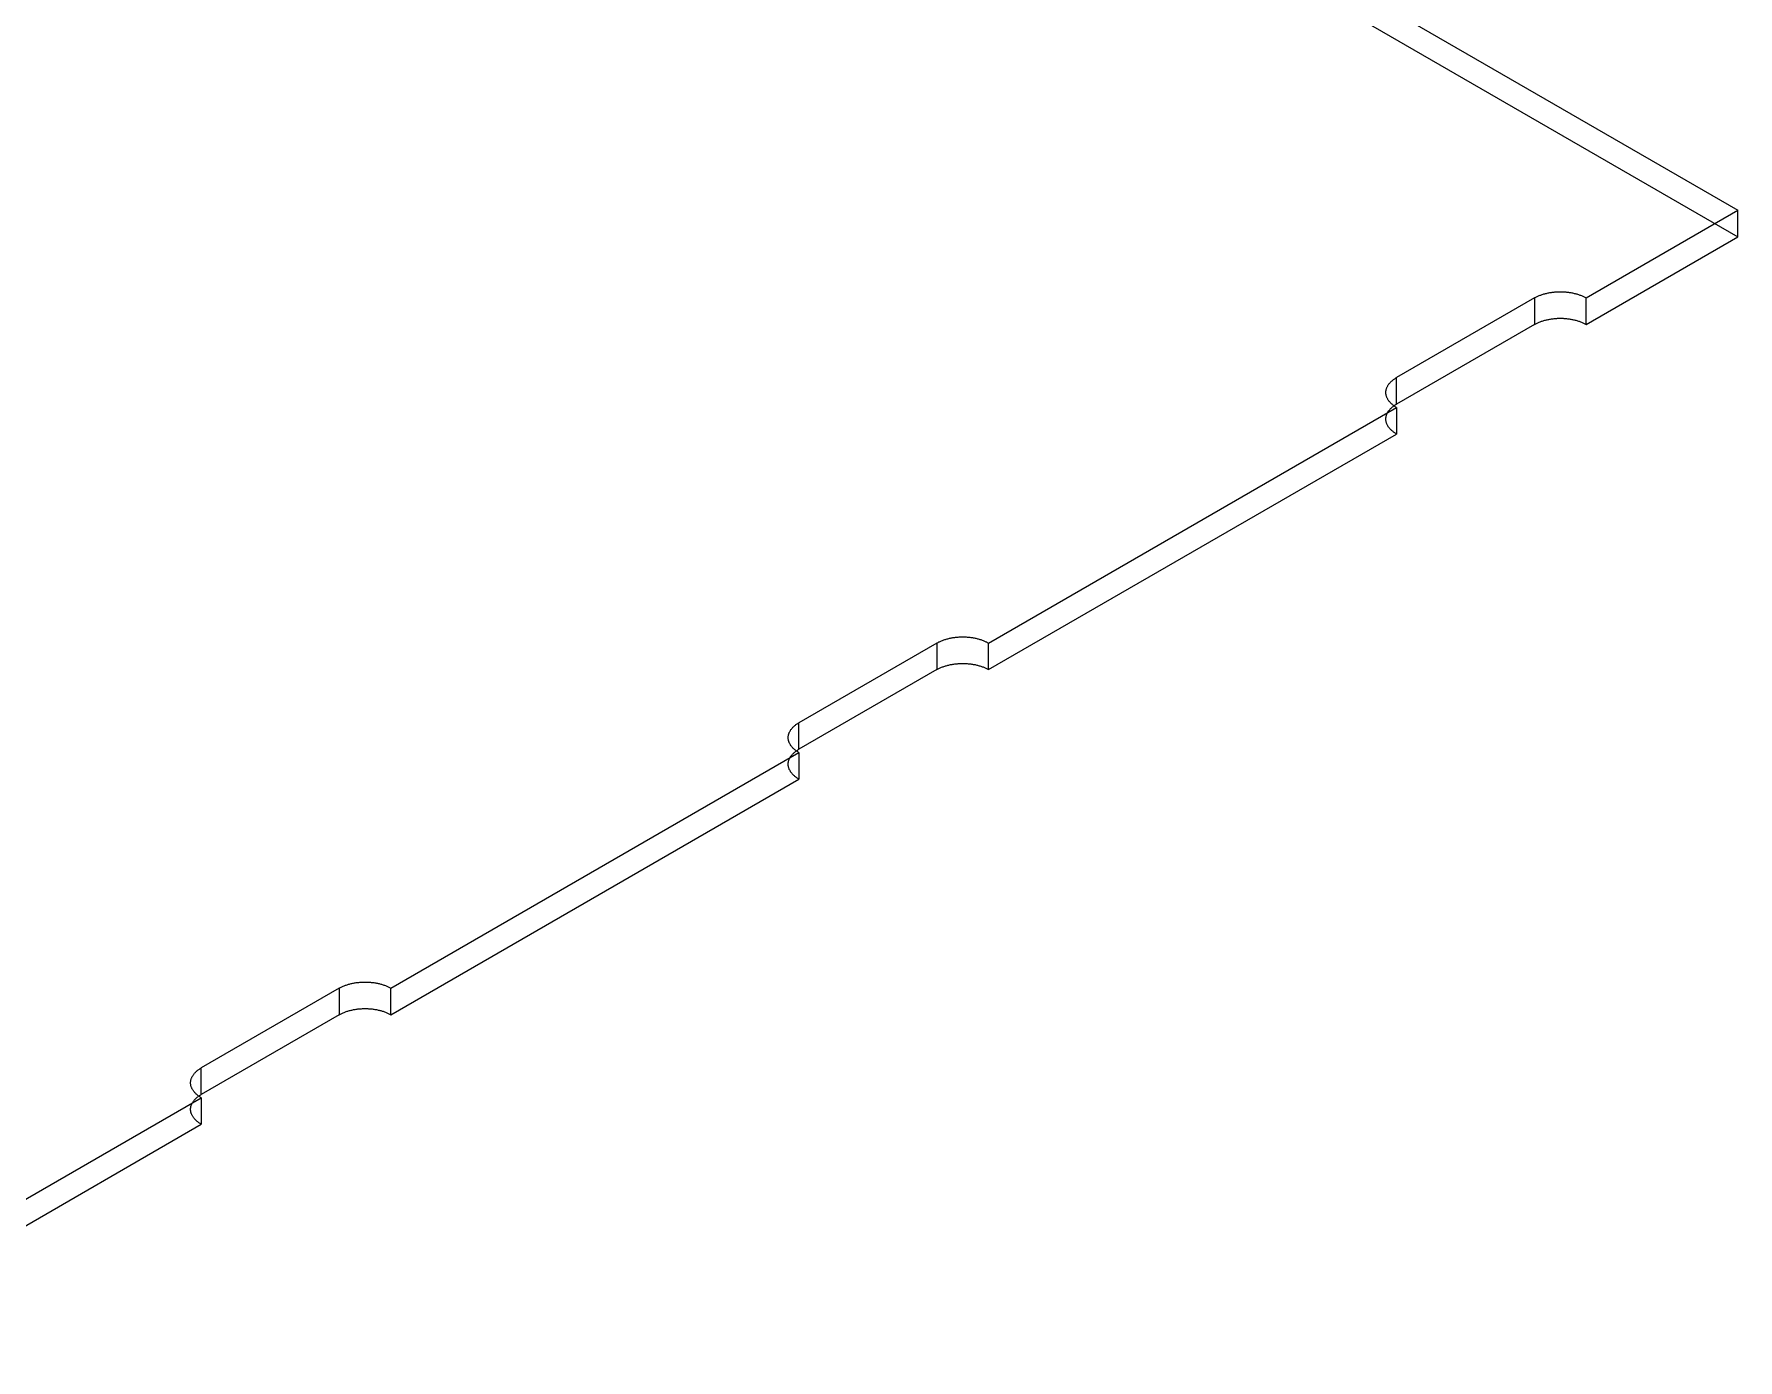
# Model space of a CAD drawing. Header units: inches. Extents: x 4 to 268, y 4 to 172.
# Drawn here: x 97.448 to 101.93, y 22.724 to 26.21 of the extents above; entities that cross this region are included whole.
import ezdxf

# ---------------------------------------------------------------- set-up
doc = ezdxf.new("R2010")
doc.units = ezdxf.units.IN
doc.header["$MEASUREMENT"] = 0

msp = doc.modelspace()

# ---------------------------------------------------------------- linework, layer by layer
at = {"layer": 'OUTLINE'}
for p, q in [((86.0963, 34.8889), (101.9302, 25.7469)), ((86.0963, 34.8191), (101.9302, 25.6771)), ((101.531, 25.5165), (101.9302, 25.7469)), ((101.9302, 25.6771), (101.9302, 25.7469)), ((101.531, 25.4466), (101.9302, 25.6771)), ((101.395, 25.5165), (101.0322, 25.307)), ((101.395, 25.5165), (101.3967, 25.5174)), ((101.395, 25.5165), (101.395, 25.4466)), ((101.3967, 25.5174), (101.3984, 25.5183)), ((101.3984, 25.5183), (101.4002, 25.5192)), ((101.4002, 25.5192), (101.402, 25.5201)), ((101.402, 25.5201), (101.4038, 25.521)), ((101.4038, 25.521), (101.4057, 25.5218)), ((101.4057, 25.5218), (101.4076, 25.5226)), ((101.4076, 25.5226), (101.4096, 25.5234)), ((101.4096, 25.5234), (101.4116, 25.5241)), ((101.4116, 25.5241), (101.4136, 25.5248)), ((101.4136, 25.5248), (101.4156, 25.5255)), ((101.4156, 25.5255), (101.4177, 25.5262)), ((101.4177, 25.5262), (101.4198, 25.5268)), ((101.4198, 25.5268), (101.4219, 25.5274)), ((101.4219, 25.5274), (101.424, 25.528)), ((101.424, 25.528), (101.4262, 25.5285)), ((101.4262, 25.5285), (101.4284, 25.529)), ((101.4284, 25.529), (101.4306, 25.5295)), ((101.4306, 25.5295), (101.4328, 25.5299)), ((101.4328, 25.5299), (101.4351, 25.5303)), ((101.4351, 25.5303), (101.4374, 25.5307)), ((101.4374, 25.5307), (101.4396, 25.5311)), ((101.4396, 25.5311), (101.4419, 25.5314)), ((101.4419, 25.5314), (101.4443, 25.5317)), ((101.4443, 25.5317), (101.4466, 25.5319)), ((101.4466, 25.5319), (101.4489, 25.5321)), ((101.4489, 25.5321), (101.4512, 25.5323)), ((101.4512, 25.5323), (101.4536, 25.5325)), ((101.4536, 25.5325), (101.4559, 25.5326)), ((101.4559, 25.5326), (101.4583, 25.5327)), ((101.4583, 25.5327), (101.4607, 25.5327)), ((101.4607, 25.5327), (101.463, 25.5327)), ((101.463, 25.5327), (101.4654, 25.5327)), ((101.4654, 25.5327), (101.4677, 25.5327)), ((101.4677, 25.5327), (101.4701, 25.5326)), ((101.4701, 25.5326), (101.4724, 25.5325)), ((101.4724, 25.5325), (101.4748, 25.5323)), ((101.4748, 25.5323), (101.4771, 25.5321)), ((101.4771, 25.5321), (101.4795, 25.5319)), ((101.4795, 25.5319), (101.4818, 25.5317)), ((101.4818, 25.5317), (101.4841, 25.5314)), ((101.4841, 25.5314), (101.4864, 25.5311)), ((101.4864, 25.5311), (101.4887, 25.5307)), ((101.4887, 25.5307), (101.4909, 25.5303)), ((101.4909, 25.5303), (101.4932, 25.5299)), ((101.4932, 25.5299), (101.4954, 25.5295)), ((101.4954, 25.5295), (101.4976, 25.529)), ((101.4976, 25.529), (101.4998, 25.5285)), ((101.4998, 25.5285), (101.502, 25.528)), ((101.502, 25.528), (101.5041, 25.5274)), ((101.5041, 25.5274), (101.5063, 25.5268)), ((101.5063, 25.5268), (101.5084, 25.5262)), ((101.5084, 25.5262), (101.5104, 25.5255)), ((101.5104, 25.5255), (101.5125, 25.5248)), ((101.5125, 25.5248), (101.5145, 25.5241)), ((101.5145, 25.5241), (101.5165, 25.5234)), ((101.5165, 25.5234), (101.5184, 25.5226)), ((101.5184, 25.5226), (101.5203, 25.5218)), ((101.5203, 25.5218), (101.5222, 25.521)), ((101.5222, 25.521), (101.524, 25.5201)), ((101.524, 25.5201), (101.5259, 25.5192)), ((101.5259, 25.5192), (101.5276, 25.5183)), ((101.5276, 25.5183), (101.5294, 25.5174)), ((101.5294, 25.5174), (101.531, 25.5165)), ((101.531, 25.4466), (101.531, 25.5165)), ((101.424, 25.4581), (101.4262, 25.4587)), ((101.4262, 25.4587), (101.4284, 25.4592)), ((101.4284, 25.4592), (101.4306, 25.4597)), ((101.4306, 25.4597), (101.4328, 25.4601)), ((101.4328, 25.4601), (101.4351, 25.4605)), ((101.4351, 25.4605), (101.4374, 25.4609)), ((101.4374, 25.4609), (101.4396, 25.4612)), ((101.4396, 25.4612), (101.4419, 25.4616)), ((101.4419, 25.4616), (101.4443, 25.4618)), ((101.4443, 25.4618), (101.4466, 25.4621)), ((101.4466, 25.4621), (101.4489, 25.4623)), ((101.4489, 25.4623), (101.4512, 25.4625)), ((101.4512, 25.4625), (101.4536, 25.4626)), ((101.4536, 25.4626), (101.4559, 25.4628)), ((101.4559, 25.4628), (101.4583, 25.4628)), ((101.4583, 25.4628), (101.4607, 25.4629)), ((101.4607, 25.4629), (101.463, 25.4629)), ((101.463, 25.4629), (101.4654, 25.4629)), ((101.4654, 25.4629), (101.4677, 25.4628)), ((101.4677, 25.4628), (101.4701, 25.4628)), ((101.4701, 25.4628), (101.4724, 25.4626)), ((101.4724, 25.4626), (101.4748, 25.4625)), ((101.4748, 25.4625), (101.4771, 25.4623)), ((101.4771, 25.4623), (101.4795, 25.4621)), ((101.4795, 25.4621), (101.4818, 25.4618)), ((101.4818, 25.4618), (101.4841, 25.4616)), ((101.4841, 25.4616), (101.4864, 25.4612)), ((101.4864, 25.4612), (101.4887, 25.4609)), ((101.4887, 25.4609), (101.4909, 25.4605)), ((101.4909, 25.4605), (101.4932, 25.4601)), ((101.4932, 25.4601), (101.4954, 25.4597)), ((101.4954, 25.4597), (101.4976, 25.4592)), ((101.4976, 25.4592), (101.4998, 25.4587)), ((101.4998, 25.4587), (101.502, 25.4581)), ((101.395, 25.4466), (101.0322, 25.2372)), ((101.395, 25.4466), (101.3967, 25.4476)), ((101.3967, 25.4476), (101.3984, 25.4485)), ((101.3984, 25.4485), (101.4002, 25.4494)), ((101.4002, 25.4494), (101.402, 25.4503)), ((101.402, 25.4503), (101.4038, 25.4512)), ((101.4038, 25.4512), (101.4057, 25.452)), ((101.4057, 25.452), (101.4076, 25.4528)), ((101.4076, 25.4528), (101.4096, 25.4536)), ((101.4096, 25.4536), (101.4116, 25.4543)), ((101.4116, 25.4543), (101.4136, 25.455)), ((101.4136, 25.455), (101.4156, 25.4557)), ((101.4156, 25.4557), (101.4177, 25.4564)), ((101.4177, 25.4564), (101.4198, 25.457)), ((101.4198, 25.457), (101.4219, 25.4576)), ((101.4219, 25.4576), (101.424, 25.4581)), ((101.502, 25.4581), (101.5041, 25.4576)), ((101.5041, 25.4576), (101.5063, 25.457)), ((101.5063, 25.457), (101.5084, 25.4564)), ((101.5084, 25.4564), (101.5104, 25.4557)), ((101.5104, 25.4557), (101.5125, 25.455)), ((101.5125, 25.455), (101.5145, 25.4543)), ((101.5145, 25.4543), (101.5165, 25.4536)), ((101.5165, 25.4536), (101.5184, 25.4528)), ((101.5184, 25.4528), (101.5203, 25.452)), ((101.5203, 25.452), (101.5222, 25.4512)), ((101.5222, 25.4512), (101.524, 25.4503)), ((101.524, 25.4503), (101.5259, 25.4494)), ((101.5259, 25.4494), (101.5276, 25.4485)), ((101.5276, 25.4485), (101.5294, 25.4476)), ((101.5294, 25.4476), (101.531, 25.4466)), ((101.0059, 25.2786), (101.0064, 25.2799)), ((101.0064, 25.2799), (101.0069, 25.2812)), ((101.0069, 25.2812), (101.0075, 25.2825)), ((101.0075, 25.2825), (101.0082, 25.2838)), ((101.0082, 25.2838), (101.0089, 25.2851)), ((101.0089, 25.2851), (101.0096, 25.2864)), ((101.0096, 25.2864), (101.0105, 25.2877)), ((101.0105, 25.2877), (101.0113, 25.289)), ((101.0113, 25.289), (101.0123, 25.2902)), ((101.0123, 25.2902), (101.0133, 25.2915)), ((101.0133, 25.2915), (101.0143, 25.2927)), ((101.0143, 25.2927), (101.0154, 25.2939)), ((101.0154, 25.2939), (101.0165, 25.2951)), ((101.0165, 25.2951), (101.0177, 25.2963)), ((101.0177, 25.2963), (101.0189, 25.2974)), ((101.0189, 25.2974), (101.0202, 25.2986)), ((101.0202, 25.2986), (101.0216, 25.2997)), ((101.0216, 25.2997), (101.023, 25.3008)), ((101.023, 25.3008), (101.0244, 25.3019)), ((101.0244, 25.3019), (101.0259, 25.303)), ((101.0259, 25.303), (101.0274, 25.304)), ((101.0274, 25.304), (101.0289, 25.305)), ((101.0289, 25.305), (101.0305, 25.306)), ((101.0305, 25.306), (101.0322, 25.307)), ((101.0322, 25.2372), (101.0322, 25.307)), ((101.004, 25.2677), (101.0041, 25.2691)), ((101.0041, 25.2664), (101.004, 25.2677)), ((101.0041, 25.2704), (101.0043, 25.2718)), ((101.0041, 25.2691), (101.0041, 25.2704)), ((101.0041, 25.265), (101.0041, 25.2664)), ((101.0043, 25.2636), (101.0041, 25.265)), ((101.0043, 25.2718), (101.0045, 25.2732)), ((101.0045, 25.2623), (101.0043, 25.2636)), ((101.0045, 25.2732), (101.0047, 25.2745)), ((101.0047, 25.2609), (101.0045, 25.2623)), ((101.0047, 25.2745), (101.0051, 25.2759)), ((101.0051, 25.2596), (101.0047, 25.2609)), ((101.0051, 25.2759), (101.0054, 25.2772)), ((101.0054, 25.2582), (101.0051, 25.2596)), ((101.0054, 25.2772), (101.0059, 25.2786)), ((101.0059, 25.2569), (101.0054, 25.2582)), ((101.0064, 25.2556), (101.0059, 25.2569)), ((101.0069, 25.2542), (101.0064, 25.2556)), ((101.0075, 25.2529), (101.0069, 25.2542)), ((101.0082, 25.2516), (101.0075, 25.2529)), ((101.0089, 25.2503), (101.0082, 25.2516)), ((101.0096, 25.249), (101.0089, 25.2503)), ((101.0105, 25.2477), (101.0096, 25.249)), ((101.0113, 25.2465), (101.0105, 25.2477)), ((101.0123, 25.2452), (101.0113, 25.2465)), ((101.0133, 25.244), (101.0123, 25.2452)), ((101.0143, 25.2428), (101.0133, 25.244)), ((101.0154, 25.2415), (101.0143, 25.2428)), ((101.0165, 25.2403), (101.0154, 25.2415)), ((101.0177, 25.2392), (101.0165, 25.2403)), ((101.0189, 25.238), (101.0177, 25.2392)), ((101.0202, 25.2369), (101.0189, 25.238)), ((101.0216, 25.2357), (101.0202, 25.2369)), ((101.023, 25.2346), (101.0216, 25.2357)), ((101.0244, 25.2336), (101.023, 25.2346)), ((101.0274, 25.2342), (101.0289, 25.2352)), ((101.0289, 25.2352), (101.0305, 25.2362)), ((101.0305, 25.2362), (101.0322, 25.2372)), ((99.9589, 24.6088), (101.0322, 25.2284)), ((101.004, 25.1979), (101.0041, 25.1993)), ((101.0041, 25.1965), (101.004, 25.1979)), ((101.0041, 25.2006), (101.0043, 25.202)), ((101.0041, 25.1993), (101.0041, 25.2006)), ((101.0041, 25.1952), (101.0041, 25.1965)), ((101.0043, 25.1938), (101.0041, 25.1952)), ((101.0043, 25.202), (101.0045, 25.2033)), ((101.0045, 25.1925), (101.0043, 25.1938)), ((101.0045, 25.2033), (101.0047, 25.2047)), ((101.0047, 25.1911), (101.0045, 25.1925)), ((101.0047, 25.2047), (101.0051, 25.2061)), ((101.0051, 25.1898), (101.0047, 25.1911)), ((101.0051, 25.2061), (101.0054, 25.2074)), ((101.0054, 25.1884), (101.0051, 25.1898)), ((101.0054, 25.2074), (101.0059, 25.2087)), ((101.0059, 25.2087), (101.0064, 25.2101)), ((101.0064, 25.2101), (101.0069, 25.2114)), ((101.0069, 25.2114), (101.0075, 25.2127)), ((101.0075, 25.2127), (101.0082, 25.214)), ((101.0082, 25.214), (101.0089, 25.2153)), ((101.0089, 25.2153), (101.0096, 25.2166)), ((101.0096, 25.2166), (101.0105, 25.2179)), ((101.0105, 25.2179), (101.0113, 25.2192)), ((101.0113, 25.2192), (101.0123, 25.2204)), ((101.0123, 25.2204), (101.0133, 25.2216)), ((101.0133, 25.2216), (101.0143, 25.2229)), ((101.0143, 25.2229), (101.0154, 25.2241)), ((101.0154, 25.2241), (101.0165, 25.2253)), ((101.0165, 25.2253), (101.0177, 25.2265)), ((101.0177, 25.2265), (101.0189, 25.2276)), ((101.0189, 25.2276), (101.0202, 25.2288)), ((101.0202, 25.2288), (101.0216, 25.2299)), ((101.0216, 25.2299), (101.023, 25.231)), ((101.023, 25.231), (101.0244, 25.2321)), ((101.0259, 25.2325), (101.0244, 25.2336)), ((101.0244, 25.2321), (101.0259, 25.2331)), ((101.0259, 25.2331), (101.0274, 25.2342)), ((101.0274, 25.2314), (101.0259, 25.2325)), ((101.0289, 25.2304), (101.0274, 25.2314)), ((101.0305, 25.2294), (101.0289, 25.2304)), ((101.0322, 25.2284), (101.0305, 25.2294)), ((101.0322, 25.2284), (101.0322, 25.1586)), ((99.9589, 24.539), (101.0322, 25.1586)), ((101.0059, 25.1871), (101.0054, 25.1884)), ((101.0064, 25.1857), (101.0059, 25.1871)), ((101.0069, 25.1844), (101.0064, 25.1857)), ((101.0075, 25.1831), (101.0069, 25.1844)), ((101.0082, 25.1818), (101.0075, 25.1831)), ((101.0089, 25.1805), (101.0082, 25.1818)), ((101.0096, 25.1792), (101.0089, 25.1805)), ((101.0105, 25.1779), (101.0096, 25.1792)), ((101.0113, 25.1766), (101.0105, 25.1779)), ((101.0123, 25.1754), (101.0113, 25.1766)), ((101.0133, 25.1742), (101.0123, 25.1754)), ((101.0143, 25.1729), (101.0133, 25.1742)), ((101.0154, 25.1717), (101.0143, 25.1729)), ((101.0165, 25.1705), (101.0154, 25.1717)), ((101.0177, 25.1693), (101.0165, 25.1705)), ((101.0189, 25.1682), (101.0177, 25.1693)), ((101.0202, 25.167), (101.0189, 25.1682)), ((101.0216, 25.1659), (101.0202, 25.167)), ((101.023, 25.1648), (101.0216, 25.1659)), ((101.0244, 25.1637), (101.023, 25.1648)), ((101.0259, 25.1627), (101.0244, 25.1637)), ((101.0274, 25.1616), (101.0259, 25.1627)), ((101.0289, 25.1606), (101.0274, 25.1616)), ((101.0305, 25.1596), (101.0289, 25.1606)), ((101.0322, 25.1586), (101.0305, 25.1596)), ((99.8229, 24.6088), (99.4601, 24.3993)), ((99.8229, 24.6088), (99.8246, 24.6097)), ((99.8229, 24.6088), (99.8229, 24.539)), ((99.8246, 24.6097), (99.8263, 24.6107)), ((99.8263, 24.6107), (99.8281, 24.6116)), ((99.8281, 24.6116), (99.8299, 24.6124)), ((99.8299, 24.6124), (99.8317, 24.6133)), ((99.8317, 24.6133), (99.8336, 24.6141)), ((99.8336, 24.6141), (99.8355, 24.6149)), ((99.8355, 24.6149), (99.8375, 24.6157)), ((99.8375, 24.6157), (99.8394, 24.6164)), ((99.8394, 24.6164), (99.8414, 24.6171)), ((99.8414, 24.6171), (99.8435, 24.6178)), ((99.8435, 24.6178), (99.8456, 24.6185)), ((99.8456, 24.6185), (99.8476, 24.6191)), ((99.8476, 24.6191), (99.8498, 24.6197)), ((99.8498, 24.6197), (99.8519, 24.6203)), ((99.8519, 24.6203), (99.8541, 24.6208)), ((99.8541, 24.6208), (99.8563, 24.6213)), ((99.8563, 24.6213), (99.8585, 24.6218)), ((99.8585, 24.6218), (99.8607, 24.6222)), ((99.8607, 24.6222), (99.863, 24.6227)), ((99.863, 24.6227), (99.8652, 24.623)), ((99.8652, 24.623), (99.8675, 24.6234)), ((99.8675, 24.6234), (99.8698, 24.6237)), ((99.8698, 24.6237), (99.8721, 24.624)), ((99.8721, 24.624), (99.8745, 24.6242)), ((99.8745, 24.6242), (99.8768, 24.6244)), ((99.8768, 24.6244), (99.8791, 24.6246)), ((99.8791, 24.6246), (99.8815, 24.6248)), ((99.8815, 24.6248), (99.8838, 24.6249)), ((99.8838, 24.6249), (99.8862, 24.625)), ((99.8862, 24.625), (99.8885, 24.625)), ((99.8885, 24.625), (99.8909, 24.625)), ((99.8909, 24.625), (99.8933, 24.625)), ((99.8933, 24.625), (99.8956, 24.625)), ((99.8956, 24.625), (99.898, 24.6249)), ((99.898, 24.6249), (99.9003, 24.6248)), ((99.9003, 24.6248), (99.9027, 24.6246)), ((99.9027, 24.6246), (99.905, 24.6244)), ((99.905, 24.6244), (99.9073, 24.6242)), ((99.9073, 24.6242), (99.9097, 24.624)), ((99.9097, 24.624), (99.912, 24.6237)), ((99.912, 24.6237), (99.9143, 24.6234)), ((99.9143, 24.6234), (99.9166, 24.623)), ((99.9166, 24.623), (99.9188, 24.6227)), ((99.9188, 24.6227), (99.9211, 24.6222)), ((99.9211, 24.6222), (99.9233, 24.6218)), ((99.9233, 24.6218), (99.9255, 24.6213)), ((99.9255, 24.6213), (99.9277, 24.6208)), ((99.9277, 24.6208), (99.9299, 24.6203)), ((99.9299, 24.6203), (99.932, 24.6197)), ((99.932, 24.6197), (99.9342, 24.6191)), ((99.9342, 24.6191), (99.9362, 24.6185)), ((99.9362, 24.6185), (99.9383, 24.6178)), ((99.9383, 24.6178), (99.9404, 24.6171)), ((99.9404, 24.6171), (99.9424, 24.6164)), ((99.9424, 24.6164), (99.9443, 24.6157)), ((99.9443, 24.6157), (99.9463, 24.6149)), ((99.9463, 24.6149), (99.9482, 24.6141)), ((99.9482, 24.6141), (99.9501, 24.6133)), ((99.9501, 24.6133), (99.9519, 24.6124)), ((99.9519, 24.6124), (99.9537, 24.6116)), ((99.9537, 24.6116), (99.9555, 24.6107)), ((99.9555, 24.6107), (99.9572, 24.6097)), ((99.9572, 24.6097), (99.9589, 24.6088)), ((99.9589, 24.539), (99.9589, 24.6088)), ((99.8229, 24.539), (99.4601, 24.3295)), ((99.8229, 24.539), (99.8246, 24.5399)), ((99.8246, 24.5399), (99.8263, 24.5408)), ((99.8263, 24.5408), (99.8281, 24.5417)), ((99.8281, 24.5417), (99.8299, 24.5426)), ((99.8299, 24.5426), (99.8317, 24.5435)), ((99.8317, 24.5435), (99.8336, 24.5443)), ((99.8336, 24.5443), (99.8355, 24.5451)), ((99.8355, 24.5451), (99.8375, 24.5459)), ((99.8375, 24.5459), (99.8394, 24.5466)), ((99.8394, 24.5466), (99.8414, 24.5473)), ((99.8414, 24.5473), (99.8435, 24.548)), ((99.8435, 24.548), (99.8456, 24.5487)), ((99.8456, 24.5487), (99.8476, 24.5493)), ((99.8476, 24.5493), (99.8498, 24.5499)), ((99.8498, 24.5499), (99.8519, 24.5505)), ((99.8519, 24.5505), (99.8541, 24.551)), ((99.8541, 24.551), (99.8563, 24.5515)), ((99.8563, 24.5515), (99.8585, 24.552)), ((99.8585, 24.552), (99.8607, 24.5524)), ((99.8607, 24.5524), (99.863, 24.5528)), ((99.863, 24.5528), (99.8652, 24.5532)), ((99.8652, 24.5532), (99.8675, 24.5536)), ((99.8675, 24.5536), (99.8698, 24.5539)), ((99.8698, 24.5539), (99.8721, 24.5542)), ((99.8721, 24.5542), (99.8745, 24.5544)), ((99.8745, 24.5544), (99.8768, 24.5546)), ((99.8768, 24.5546), (99.8791, 24.5548)), ((99.8791, 24.5548), (99.8815, 24.555)), ((99.8815, 24.555), (99.8838, 24.5551)), ((99.8838, 24.5551), (99.8862, 24.5552)), ((99.8862, 24.5552), (99.8885, 24.5552)), ((99.8885, 24.5552), (99.8909, 24.5552)), ((99.8909, 24.5552), (99.8933, 24.5552)), ((99.8933, 24.5552), (99.8956, 24.5552)), ((99.8956, 24.5552), (99.898, 24.5551)), ((99.898, 24.5551), (99.9003, 24.555)), ((99.9003, 24.555), (99.9027, 24.5548)), ((99.9027, 24.5548), (99.905, 24.5546)), ((99.905, 24.5546), (99.9073, 24.5544)), ((99.9073, 24.5544), (99.9097, 24.5542)), ((99.9097, 24.5542), (99.912, 24.5539)), ((99.912, 24.5539), (99.9143, 24.5536)), ((99.9143, 24.5536), (99.9166, 24.5532)), ((99.9166, 24.5532), (99.9188, 24.5528)), ((99.9188, 24.5528), (99.9211, 24.5524)), ((99.9211, 24.5524), (99.9233, 24.552)), ((99.9233, 24.552), (99.9255, 24.5515)), ((99.9255, 24.5515), (99.9277, 24.551)), ((99.9277, 24.551), (99.9299, 24.5505)), ((99.9299, 24.5505), (99.932, 24.5499)), ((99.932, 24.5499), (99.9342, 24.5493)), ((99.9342, 24.5493), (99.9362, 24.5487)), ((99.9362, 24.5487), (99.9383, 24.548)), ((99.9383, 24.548), (99.9404, 24.5473)), ((99.9404, 24.5473), (99.9424, 24.5466)), ((99.9424, 24.5466), (99.9443, 24.5459)), ((99.9443, 24.5459), (99.9463, 24.5451)), ((99.9463, 24.5451), (99.9482, 24.5443)), ((99.9482, 24.5443), (99.9501, 24.5435)), ((99.9501, 24.5435), (99.9519, 24.5426)), ((99.9519, 24.5426), (99.9537, 24.5417)), ((99.9537, 24.5417), (99.9555, 24.5408)), ((99.9555, 24.5408), (99.9572, 24.5399)), ((99.9572, 24.5399), (99.9589, 24.539)), ((99.4402, 24.3825), (99.4411, 24.3838)), ((99.4411, 24.3838), (99.4422, 24.385)), ((99.4422, 24.385), (99.4433, 24.3862)), ((99.4433, 24.3862), (99.4444, 24.3874)), ((99.4444, 24.3874), (99.4456, 24.3886)), ((99.4456, 24.3886), (99.4468, 24.3898)), ((99.4468, 24.3898), (99.4481, 24.3909)), ((99.4481, 24.3909), (99.4495, 24.392)), ((99.4495, 24.392), (99.4508, 24.3931)), ((99.4508, 24.3931), (99.4523, 24.3942)), ((99.4523, 24.3942), (99.4537, 24.3953)), ((99.4537, 24.3953), (99.4553, 24.3963)), ((99.4553, 24.3963), (99.4568, 24.3973)), ((99.4568, 24.3973), (99.4584, 24.3983)), ((99.4584, 24.3983), (99.4601, 24.3993)), ((99.4601, 24.3295), (99.4601, 24.3993)), ((99.4319, 24.3614), (99.432, 24.3628)), ((99.4319, 24.36), (99.4319, 24.3614)), ((99.4319, 24.3587), (99.4319, 24.36)), ((99.432, 24.3573), (99.4319, 24.3587)), ((99.432, 24.3628), (99.4322, 24.3641)), ((99.4322, 24.3559), (99.432, 24.3573)), ((99.4322, 24.3641), (99.4324, 24.3655)), ((99.4324, 24.3546), (99.4322, 24.3559)), ((99.4324, 24.3655), (99.4326, 24.3668)), ((99.4326, 24.3532), (99.4324, 24.3546)), ((99.4326, 24.3668), (99.4329, 24.3682)), ((99.4329, 24.3519), (99.4326, 24.3532)), ((99.4329, 24.3682), (99.4333, 24.3695)), ((99.4333, 24.3505), (99.4329, 24.3519)), ((99.4333, 24.3695), (99.4338, 24.3709)), ((99.4338, 24.3492), (99.4333, 24.3505)), ((99.4338, 24.3709), (99.4342, 24.3722)), ((99.4342, 24.3479), (99.4338, 24.3492)), ((99.4342, 24.3722), (99.4348, 24.3735)), ((99.4348, 24.3465), (99.4342, 24.3479)), ((99.4348, 24.3735), (99.4354, 24.3748)), ((99.4354, 24.3452), (99.4348, 24.3465)), ((99.4354, 24.3748), (99.436, 24.3762)), ((99.436, 24.3439), (99.4354, 24.3452)), ((99.436, 24.3762), (99.4368, 24.3775)), ((99.4368, 24.3426), (99.436, 24.3439)), ((99.4368, 24.3775), (99.4375, 24.3787)), ((99.4375, 24.3413), (99.4368, 24.3426)), ((99.4375, 24.3787), (99.4383, 24.38)), ((99.4383, 24.34), (99.4375, 24.3413)), ((99.4383, 24.38), (99.4392, 24.3813)), ((99.4392, 24.3388), (99.4383, 24.34)), ((99.4392, 24.3813), (99.4402, 24.3825)), ((99.4402, 24.3375), (99.4392, 24.3388)), ((98.3868, 23.7011), (99.4601, 24.3208)), ((99.432, 24.2929), (99.4322, 24.2943)), ((99.4322, 24.2943), (99.4324, 24.2957)), ((99.4324, 24.2957), (99.4326, 24.297)), ((99.4326, 24.297), (99.4329, 24.2984)), ((99.4329, 24.2984), (99.4333, 24.2997)), ((99.4333, 24.2997), (99.4338, 24.301)), ((99.4338, 24.301), (99.4342, 24.3024)), ((99.4342, 24.3024), (99.4348, 24.3037)), ((99.4348, 24.3037), (99.4354, 24.305)), ((99.4354, 24.305), (99.436, 24.3063)), ((99.436, 24.3063), (99.4368, 24.3076)), ((99.4368, 24.3076), (99.4375, 24.3089)), ((99.4375, 24.3089), (99.4383, 24.3102)), ((99.4383, 24.3102), (99.4392, 24.3115)), ((99.4392, 24.3115), (99.4402, 24.3127)), ((99.4411, 24.3363), (99.4402, 24.3375)), ((99.4402, 24.3127), (99.4411, 24.314)), ((99.4422, 24.3351), (99.4411, 24.3363)), ((99.4411, 24.314), (99.4422, 24.3152)), ((99.4433, 24.3339), (99.4422, 24.3351)), ((99.4422, 24.3152), (99.4433, 24.3164)), ((99.4444, 24.3327), (99.4433, 24.3339)), ((99.4433, 24.3164), (99.4444, 24.3176)), ((99.4456, 24.3315), (99.4444, 24.3327)), ((99.4444, 24.3176), (99.4456, 24.3188)), ((99.4468, 24.3303), (99.4456, 24.3315)), ((99.4456, 24.3188), (99.4468, 24.3199)), ((99.4481, 24.3292), (99.4468, 24.3303)), ((99.4468, 24.3199), (99.4481, 24.3211)), ((99.4495, 24.3281), (99.4481, 24.3292)), ((99.4481, 24.3211), (99.4495, 24.3222)), ((99.4508, 24.3269), (99.4495, 24.3281)), ((99.4495, 24.3222), (99.4508, 24.3233)), ((99.4523, 24.3259), (99.4508, 24.3269)), ((99.4508, 24.3233), (99.4523, 24.3244)), ((99.4537, 24.3248), (99.4523, 24.3259)), ((99.4523, 24.3244), (99.4537, 24.3254)), ((99.4537, 24.3254), (99.4553, 24.3265)), ((99.4553, 24.3238), (99.4537, 24.3248)), ((99.4553, 24.3265), (99.4568, 24.3275)), ((99.4568, 24.3227), (99.4553, 24.3238)), ((99.4568, 24.3275), (99.4584, 24.3285)), ((99.4584, 24.3217), (99.4568, 24.3227)), ((99.4584, 24.3285), (99.4601, 24.3295)), ((99.4601, 24.3208), (99.4584, 24.3217)), ((99.4601, 24.3208), (99.4601, 24.2509)), ((98.3868, 23.6313), (99.4601, 24.2509)), ((99.4319, 24.2916), (99.432, 24.2929)), ((99.4319, 24.2902), (99.4319, 24.2916)), ((99.4319, 24.2888), (99.4319, 24.2902)), ((99.432, 24.2875), (99.4319, 24.2888)), ((99.4322, 24.2861), (99.432, 24.2875)), ((99.4324, 24.2848), (99.4322, 24.2861)), ((99.4326, 24.2834), (99.4324, 24.2848)), ((99.4329, 24.2821), (99.4326, 24.2834)), ((99.4333, 24.2807), (99.4329, 24.2821)), ((99.4338, 24.2794), (99.4333, 24.2807)), ((99.4342, 24.278), (99.4338, 24.2794)), ((99.4348, 24.2767), (99.4342, 24.278)), ((99.4354, 24.2754), (99.4348, 24.2767)), ((99.436, 24.2741), (99.4354, 24.2754)), ((99.4368, 24.2728), (99.436, 24.2741)), ((99.4375, 24.2715), (99.4368, 24.2728)), ((99.4383, 24.2702), (99.4375, 24.2715)), ((99.4392, 24.269), (99.4383, 24.2702)), ((99.4402, 24.2677), (99.4392, 24.269)), ((99.4411, 24.2665), (99.4402, 24.2677)), ((99.4422, 24.2652), (99.4411, 24.2665)), ((99.4433, 24.264), (99.4422, 24.2652)), ((99.4444, 24.2628), (99.4433, 24.264)), ((99.4456, 24.2617), (99.4444, 24.2628)), ((99.4468, 24.2605), (99.4456, 24.2617)), ((99.4481, 24.2594), (99.4468, 24.2605)), ((99.4495, 24.2582), (99.4481, 24.2594)), ((99.4508, 24.2571), (99.4495, 24.2582)), ((99.4523, 24.256), (99.4508, 24.2571)), ((99.4537, 24.255), (99.4523, 24.256)), ((99.4553, 24.2539), (99.4537, 24.255)), ((99.4568, 24.2529), (99.4553, 24.2539)), ((99.4584, 24.2519), (99.4568, 24.2529)), ((99.4601, 24.2509), (99.4584, 24.2519)), ((98.2714, 23.7101), (98.2734, 23.7108)), ((98.2734, 23.7108), (98.2755, 23.7114)), ((98.2755, 23.7114), (98.2777, 23.712)), ((98.2777, 23.712), (98.2798, 23.7126)), ((98.2798, 23.7126), (98.282, 23.7131)), ((98.282, 23.7131), (98.2842, 23.7136)), ((98.2842, 23.7136), (98.2864, 23.7141)), ((98.2864, 23.7141), (98.2886, 23.7146)), ((98.2886, 23.7146), (98.2909, 23.715)), ((98.2909, 23.715), (98.2931, 23.7153)), ((98.2931, 23.7153), (98.2954, 23.7157)), ((98.2954, 23.7157), (98.2977, 23.716)), ((98.2977, 23.716), (98.3, 23.7163)), ((98.3, 23.7163), (98.3023, 23.7165)), ((98.3023, 23.7165), (98.3047, 23.7168)), ((98.3047, 23.7168), (98.307, 23.7169)), ((98.307, 23.7169), (98.3094, 23.7171)), ((98.3094, 23.7171), (98.3117, 23.7172)), ((98.3117, 23.7172), (98.3141, 23.7173)), ((98.3141, 23.7173), (98.3164, 23.7173)), ((98.3164, 23.7173), (98.3188, 23.7174)), ((98.3188, 23.7174), (98.3211, 23.7173)), ((98.3211, 23.7173), (98.3235, 23.7173)), ((98.3235, 23.7173), (98.3259, 23.7172)), ((98.3259, 23.7172), (98.3282, 23.7171)), ((98.3282, 23.7171), (98.3306, 23.7169)), ((98.3306, 23.7169), (98.3329, 23.7168)), ((98.3329, 23.7168), (98.3352, 23.7165)), ((98.3352, 23.7165), (98.3376, 23.7163)), ((98.3376, 23.7163), (98.3399, 23.716)), ((98.3399, 23.716), (98.3422, 23.7157)), ((98.3422, 23.7157), (98.3444, 23.7153)), ((98.3444, 23.7153), (98.3467, 23.715)), ((98.3467, 23.715), (98.349, 23.7146)), ((98.349, 23.7146), (98.3512, 23.7141)), ((98.3512, 23.7141), (98.3534, 23.7136)), ((98.3534, 23.7136), (98.3556, 23.7131)), ((98.3556, 23.7131), (98.3578, 23.7126)), ((98.3578, 23.7126), (98.3599, 23.712)), ((98.3599, 23.712), (98.362, 23.7114)), ((98.362, 23.7114), (98.3641, 23.7108)), ((98.3641, 23.7108), (98.3662, 23.7101)), ((98.2508, 23.7011), (97.888, 23.4916)), ((98.2508, 23.7011), (98.2524, 23.702)), ((98.2508, 23.7011), (98.2508, 23.6313)), ((98.2524, 23.702), (98.2542, 23.703)), ((98.2542, 23.703), (98.2559, 23.7039)), ((98.2559, 23.7039), (98.2578, 23.7047)), ((98.2578, 23.7047), (98.2596, 23.7056)), ((98.2596, 23.7056), (98.2615, 23.7064)), ((98.2615, 23.7064), (98.2634, 23.7072)), ((98.2634, 23.7072), (98.2653, 23.708)), ((98.2653, 23.708), (98.2673, 23.7087)), ((98.2673, 23.7087), (98.2693, 23.7095)), ((98.2693, 23.7095), (98.2714, 23.7101)), ((98.3662, 23.7101), (98.3682, 23.7095)), ((98.3682, 23.7095), (98.3703, 23.7087)), ((98.3703, 23.7087), (98.3722, 23.708)), ((98.3722, 23.708), (98.3742, 23.7072)), ((98.3742, 23.7072), (98.3761, 23.7064)), ((98.3761, 23.7064), (98.378, 23.7056)), ((98.378, 23.7056), (98.3798, 23.7047)), ((98.3798, 23.7047), (98.3816, 23.7039)), ((98.3816, 23.7039), (98.3834, 23.703)), ((98.3834, 23.703), (98.3851, 23.702)), ((98.3851, 23.702), (98.3868, 23.7011)), ((98.3868, 23.6313), (98.3868, 23.7011)), ((98.2508, 23.6313), (97.888, 23.4218)), ((98.2508, 23.6313), (98.2524, 23.6322)), ((98.2524, 23.6322), (98.2542, 23.6331)), ((98.2542, 23.6331), (98.2559, 23.634)), ((98.2559, 23.634), (98.2578, 23.6349)), ((98.2578, 23.6349), (98.2596, 23.6358)), ((98.2596, 23.6358), (98.2615, 23.6366)), ((98.2615, 23.6366), (98.2634, 23.6374)), ((98.2634, 23.6374), (98.2653, 23.6382)), ((98.2653, 23.6382), (98.2673, 23.6389)), ((98.2673, 23.6389), (98.2693, 23.6396)), ((98.2693, 23.6396), (98.2714, 23.6403)), ((98.2714, 23.6403), (98.2734, 23.641)), ((98.2734, 23.641), (98.2755, 23.6416)), ((98.2755, 23.6416), (98.2777, 23.6422)), ((98.2777, 23.6422), (98.2798, 23.6428)), ((98.2798, 23.6428), (98.282, 23.6433)), ((98.282, 23.6433), (98.2842, 23.6438)), ((98.2842, 23.6438), (98.2864, 23.6443)), ((98.2864, 23.6443), (98.2886, 23.6447)), ((98.2886, 23.6447), (98.2909, 23.6451)), ((98.2909, 23.6451), (98.2931, 23.6455)), ((98.2931, 23.6455), (98.2954, 23.6459)), ((98.2954, 23.6459), (98.2977, 23.6462)), ((98.2977, 23.6462), (98.3, 23.6465)), ((98.3, 23.6465), (98.3023, 23.6467)), ((98.3023, 23.6467), (98.3047, 23.6469)), ((98.3047, 23.6469), (98.307, 23.6471)), ((98.307, 23.6471), (98.3094, 23.6473)), ((98.3094, 23.6473), (98.3117, 23.6474)), ((98.3117, 23.6474), (98.3141, 23.6475)), ((98.3141, 23.6475), (98.3164, 23.6475)), ((98.3164, 23.6475), (98.3188, 23.6475)), ((98.3188, 23.6475), (98.3211, 23.6475)), ((98.3211, 23.6475), (98.3235, 23.6475)), ((98.3235, 23.6475), (98.3259, 23.6474)), ((98.3259, 23.6474), (98.3282, 23.6473)), ((98.3282, 23.6473), (98.3306, 23.6471)), ((98.3306, 23.6471), (98.3329, 23.6469)), ((98.3329, 23.6469), (98.3352, 23.6467)), ((98.3352, 23.6467), (98.3376, 23.6465)), ((98.3376, 23.6465), (98.3399, 23.6462)), ((98.3399, 23.6462), (98.3422, 23.6459)), ((98.3422, 23.6459), (98.3444, 23.6455)), ((98.3444, 23.6455), (98.3467, 23.6451)), ((98.3467, 23.6451), (98.349, 23.6447)), ((98.349, 23.6447), (98.3512, 23.6443)), ((98.3512, 23.6443), (98.3534, 23.6438)), ((98.3534, 23.6438), (98.3556, 23.6433)), ((98.3556, 23.6433), (98.3578, 23.6428)), ((98.3578, 23.6428), (98.3599, 23.6422)), ((98.3599, 23.6422), (98.362, 23.6416)), ((98.362, 23.6416), (98.3641, 23.641)), ((98.3641, 23.641), (98.3662, 23.6403)), ((98.3662, 23.6403), (98.3682, 23.6396)), ((98.3682, 23.6396), (98.3703, 23.6389)), ((98.3703, 23.6389), (98.3722, 23.6382)), ((98.3722, 23.6382), (98.3742, 23.6374)), ((98.3742, 23.6374), (98.3761, 23.6366)), ((98.3761, 23.6366), (98.378, 23.6358)), ((98.378, 23.6358), (98.3798, 23.6349)), ((98.3798, 23.6349), (98.3816, 23.634)), ((98.3816, 23.634), (98.3834, 23.6331)), ((98.3834, 23.6331), (98.3851, 23.6322)), ((98.3851, 23.6322), (98.3868, 23.6313)), ((97.8787, 23.4854), (97.8801, 23.4865)), ((97.8801, 23.4865), (97.8816, 23.4876)), ((97.8816, 23.4876), (97.8831, 23.4886)), ((97.8831, 23.4886), (97.8847, 23.4896)), ((97.8847, 23.4896), (97.8863, 23.4906)), ((97.8863, 23.4906), (97.888, 23.4916)), ((97.888, 23.4218), (97.888, 23.4916)), ((97.8598, 23.4537), (97.8599, 23.4551)), ((97.8598, 23.4523), (97.8598, 23.4537)), ((97.8598, 23.451), (97.8598, 23.4523)), ((97.8599, 23.4496), (97.8598, 23.451)), ((97.8599, 23.4551), (97.86, 23.4564)), ((97.86, 23.4483), (97.8599, 23.4496)), ((97.86, 23.4564), (97.8602, 23.4578)), ((97.8602, 23.4469), (97.86, 23.4483)), ((97.8602, 23.4578), (97.8605, 23.4591)), ((97.8605, 23.4455), (97.8602, 23.4469)), ((97.8605, 23.4591), (97.8608, 23.4605)), ((97.8608, 23.4442), (97.8605, 23.4455)), ((97.8608, 23.4605), (97.8612, 23.4618)), ((97.8612, 23.4429), (97.8608, 23.4442)), ((97.8612, 23.4618), (97.8616, 23.4632)), ((97.8616, 23.4415), (97.8612, 23.4429)), ((97.8616, 23.4632), (97.8621, 23.4645)), ((97.8621, 23.4402), (97.8616, 23.4415)), ((97.8621, 23.4645), (97.8627, 23.4658)), ((97.8627, 23.4658), (97.8633, 23.4672)), ((97.8633, 23.4672), (97.8639, 23.4685)), ((97.8639, 23.4685), (97.8646, 23.4698)), ((97.8646, 23.4698), (97.8654, 23.4711)), ((97.8654, 23.4711), (97.8662, 23.4723)), ((97.8662, 23.4723), (97.8671, 23.4736)), ((97.8671, 23.4736), (97.868, 23.4749)), ((97.868, 23.4749), (97.869, 23.4761)), ((97.869, 23.4761), (97.8701, 23.4773)), ((97.8701, 23.4773), (97.8711, 23.4785)), ((97.8711, 23.4785), (97.8723, 23.4797)), ((97.8723, 23.4797), (97.8735, 23.4809)), ((97.8735, 23.4809), (97.8747, 23.4821)), ((97.8747, 23.4821), (97.876, 23.4832)), ((97.876, 23.4832), (97.8773, 23.4843)), ((97.8773, 23.4843), (97.8787, 23.4854)), ((96.8147, 22.7934), (97.888, 23.4131)), ((97.8627, 23.4389), (97.8621, 23.4402)), ((97.8633, 23.4375), (97.8627, 23.4389)), ((97.8627, 23.396), (97.8633, 23.3973)), ((97.8639, 23.4362), (97.8633, 23.4375)), ((97.8633, 23.3973), (97.8639, 23.3986)), ((97.8646, 23.4349), (97.8639, 23.4362)), ((97.8639, 23.3986), (97.8646, 23.3999)), ((97.8654, 23.4336), (97.8646, 23.4349)), ((97.8646, 23.3999), (97.8654, 23.4012)), ((97.8662, 23.4324), (97.8654, 23.4336)), ((97.8654, 23.4012), (97.8662, 23.4025)), ((97.8671, 23.4311), (97.8662, 23.4324)), ((97.8662, 23.4025), (97.8671, 23.4038)), ((97.868, 23.4298), (97.8671, 23.4311)), ((97.8671, 23.4038), (97.868, 23.405)), ((97.869, 23.4286), (97.868, 23.4298)), ((97.868, 23.405), (97.869, 23.4063)), ((97.8701, 23.4274), (97.869, 23.4286)), ((97.869, 23.4063), (97.8701, 23.4075)), ((97.8711, 23.4262), (97.8701, 23.4274)), ((97.8701, 23.4075), (97.8711, 23.4087)), ((97.8723, 23.425), (97.8711, 23.4262)), ((97.8711, 23.4087), (97.8723, 23.4099)), ((97.8735, 23.4238), (97.8723, 23.425)), ((97.8723, 23.4099), (97.8735, 23.4111)), ((97.8747, 23.4226), (97.8735, 23.4238)), ((97.8735, 23.4111), (97.8747, 23.4122)), ((97.876, 23.4215), (97.8747, 23.4226)), ((97.8747, 23.4122), (97.876, 23.4134)), ((97.8773, 23.4204), (97.876, 23.4215)), ((97.876, 23.4134), (97.8773, 23.4145)), ((97.8787, 23.4193), (97.8773, 23.4204)), ((97.8773, 23.4145), (97.8787, 23.4156)), ((97.8801, 23.4182), (97.8787, 23.4193)), ((97.8787, 23.4156), (97.8801, 23.4167)), ((97.8816, 23.4171), (97.8801, 23.4182)), ((97.8801, 23.4167), (97.8816, 23.4178)), ((97.8816, 23.4178), (97.8831, 23.4188)), ((97.8831, 23.4161), (97.8816, 23.4171)), ((97.8831, 23.4188), (97.8847, 23.4198)), ((97.8847, 23.415), (97.8831, 23.4161)), ((97.8847, 23.4198), (97.8863, 23.4208)), ((97.8863, 23.414), (97.8847, 23.415)), ((97.8863, 23.4208), (97.888, 23.4218)), ((97.888, 23.4131), (97.8863, 23.414)), ((97.888, 23.4131), (97.888, 23.3432)), ((97.8598, 23.3839), (97.8599, 23.3852)), ((97.8598, 23.3825), (97.8598, 23.3839)), ((97.8598, 23.3812), (97.8598, 23.3825)), ((97.8599, 23.3798), (97.8598, 23.3812)), ((97.8599, 23.3852), (97.86, 23.3866)), ((97.86, 23.3784), (97.8599, 23.3798)), ((97.86, 23.3866), (97.8602, 23.388)), ((97.8602, 23.3771), (97.86, 23.3784)), ((97.8602, 23.388), (97.8605, 23.3893)), ((97.8605, 23.3757), (97.8602, 23.3771)), ((97.8605, 23.3893), (97.8608, 23.3907)), ((97.8608, 23.3744), (97.8605, 23.3757)), ((97.8608, 23.3907), (97.8612, 23.392)), ((97.8612, 23.373), (97.8608, 23.3744)), ((97.8612, 23.392), (97.8616, 23.3934)), ((97.8616, 23.3717), (97.8612, 23.373)), ((97.8616, 23.3934), (97.8621, 23.3947)), ((97.8621, 23.3704), (97.8616, 23.3717)), ((97.8621, 23.3947), (97.8627, 23.396)), ((97.8627, 23.369), (97.8621, 23.3704)), ((97.8633, 23.3677), (97.8627, 23.369)), ((97.8639, 23.3664), (97.8633, 23.3677)), ((97.8646, 23.3651), (97.8639, 23.3664)), ((97.8654, 23.3638), (97.8646, 23.3651)), ((97.8662, 23.3625), (97.8654, 23.3638)), ((97.8671, 23.3613), (97.8662, 23.3625)), ((97.868, 23.36), (97.8671, 23.3613)), ((97.869, 23.3588), (97.868, 23.36)), ((97.8701, 23.3576), (97.869, 23.3588)), ((97.8711, 23.3563), (97.8701, 23.3576)), ((97.8723, 23.3551), (97.8711, 23.3563)), ((97.8735, 23.354), (97.8723, 23.3551)), ((97.8747, 23.3528), (97.8735, 23.354)), ((97.876, 23.3517), (97.8747, 23.3528)), ((96.8147, 22.7236), (97.888, 23.3432)), ((97.8773, 23.3505), (97.876, 23.3517)), ((97.8787, 23.3494), (97.8773, 23.3505)), ((97.8801, 23.3484), (97.8787, 23.3494)), ((97.8816, 23.3473), (97.8801, 23.3484)), ((97.8831, 23.3462), (97.8816, 23.3473)), ((97.8847, 23.3452), (97.8831, 23.3462)), ((97.8863, 23.3442), (97.8847, 23.3452)), ((97.888, 23.3432), (97.8863, 23.3442))]:
    msp.add_line(p, q, dxfattribs=at)

doc.saveas('drawing.dxf')
